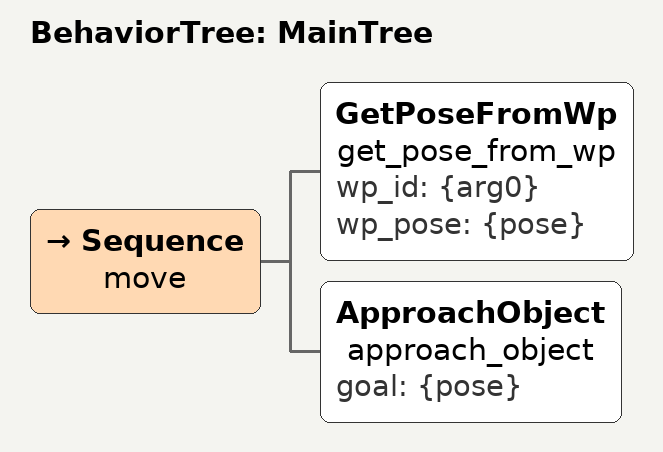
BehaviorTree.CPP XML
<root main_tree_to_execute = "MainTree" >
   <BehaviorTree ID="MainTree">
      <Sequence name="move">
        <GetPoseFromWp  name="get_pose_from_wp" wp_id="{arg0}" wp_pose="{pose}"/>
        <ApproachObject name="approach_object" goal="{pose}"/>
      </Sequence>
   </BehaviorTree>
</root>
